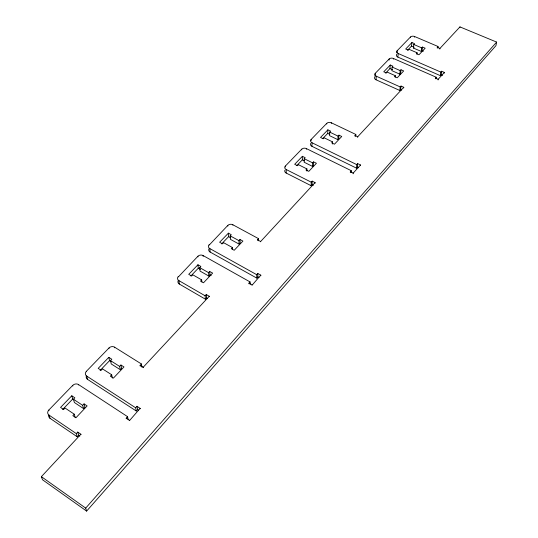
<?xml version="1.0" encoding="UTF-8"?>
<svg xmlns="http://www.w3.org/2000/svg" width="538" height="538" viewBox="0 0 538 538"><rect width="100%" height="100%" fill="white"/><g stroke="black" fill="none" stroke-linecap="round" stroke-linejoin="round"><path stroke-width="0.81" d="M315.053 183.25L315.073 182.584L312.201 181.138L312.107 184.669L311.146 185.704L286.189 173.054L286.189 169.517A3.416 2.468 0.2 0 1 285.342 166.081L301.717 149.187A3.369 2.394 1 0 1 306.391 148.596L351.227 170.667L351.112 172.436M301.71 149.853L301.717 149.187M296.848 165.556L302.322 159.853L302.383 156.309L305.18 157.695L304.226 158.69L304.158 162.234L312.565 166.424L313.506 165.422L313.607 161.877L316.431 163.283L308.792 171.366L305.961 169.941L306.922 168.932L298.462 164.695L297.501 165.704L294.69 164.298L302.383 156.309M306.378 149.261L306.391 148.596M306.875 171.05L306.922 168.932M311.105 140.593L311.132 139.476L326.774 123.343A3.295 2.286 2.1 0 1 331.327 122.785L355.82 134.453L355.685 136.45M360.48 165.67L360.534 165.005L357.656 163.599L357.4 167.136L356.486 168.145L311.939 146.309L312.027 142.758A3.336 2.354 1.4 0 1 311.132 139.476M311.146 185.704L311.24 182.174L312.201 181.138M312.565 166.424L312.659 162.879L313.607 161.877M326.748 124.016L326.774 123.343M322.666 138.669L327.729 133.39L327.871 129.833L330.635 131.158L329.727 132.113L329.572 135.663L337.871 139.665L338.772 138.71L338.96 135.152L341.744 136.491L334.461 144.204L331.664 142.846L332.578 141.884L324.226 137.842L323.304 138.797L320.534 137.459L327.871 129.833M331.294 123.451L331.327 122.785M332.477 144.016L332.578 141.884M337.871 139.665L338.052 136.114L338.96 135.152M350.258 172.348L351.227 170.667M354.885 136.074L355.82 134.453M353.15 173.774L353.19 173.108L360.534 165.005M357.689 137.412L357.736 136.746L403.769 87.284L401.032 86.06L400.218 86.934L399.835 90.498L376.008 79.772A3.141 2.085 3.9 0 1 374.993 76.867L375.289 73.296L389.169 58.978A3.114 2.024 4.3 0 1 393.433 58.481L436.19 77.216L435.975 78.777M356.486 168.145L356.741 164.601L357.656 163.599M376.008 79.772L376.311 76.208A3.154 2.085 3.9 0 1 375.289 73.296M389.068 60.095L389.169 58.978M385.605 73.101L389.936 68.588L390.279 65.024L392.948 66.208L392.141 67.048L391.792 70.612L399.815 74.17L400.615 73.323L400.998 69.758L403.688 70.942L397.226 77.788L394.522 76.584L395.336 75.724L387.259 72.132L386.445 72.986L383.762 71.796L390.279 65.024M393.365 59.153L393.433 58.481M396.943 52.966L397.165 50.733L410.474 37.008A3.053 1.937 4.9 0 1 414.637 36.53L438.006 46.483L437.798 48.043M395.188 77.149L395.336 75.724M444.274 73.094L444.375 72.428L441.631 71.231L441.12 74.795L440.346 75.65L397.858 57.089L398.221 53.524A3.087 1.991 4.6 0 1 397.165 50.733M399.815 74.17L400.191 70.606L400.998 69.758M399.835 90.498L400.649 89.624L401.032 86.06M403.695 87.95L403.769 87.284M410.4 37.68L410.474 37.008M407.569 50.222L411.53 46.1L411.933 42.536L414.569 43.665L413.796 44.472L413.386 48.037L421.308 51.446L422.074 50.633L422.512 47.068L425.175 48.212L418.981 54.762L416.311 53.612L417.091 52.791L409.122 49.348L408.335 50.162L405.692 49.019L411.933 42.536M414.556 37.203L414.637 36.53M416.923 54.217L417.091 52.791M421.308 51.446L421.745 47.882L422.512 47.068M437.159 47.963L438.006 46.483M435.316 78.75L436.19 77.216M439.835 49.099L439.923 48.433L459.963 26.9L496.621 42.085L495.949 45.643L86.625 511.1L42.489 479.741L41.379 476.661L80.882 434.22L77.741 432.095L76.322 433.621L77.243 436.795L78.656 435.276L77.741 432.095M438.066 79.954L438.161 79.288L444.375 72.428M440.346 75.65L440.857 72.085L441.631 71.231M459.862 27.566L459.963 26.9M86.625 511.1L85.697 508.107L496.621 42.085M129.476 420.635L140.142 408.362L136.975 406.311L135.643 407.784L136.289 411.012L137.62 409.546L136.975 406.311M251.999 285.288L260.789 275.14L257.769 273.459L256.673 274.662L256.787 278.106L210.116 252.046A3.645 2.798 -4.9 0 1 208.952 248.832M126.343 418.759L126.208 418.154L127.567 416.661L78.487 384.549A4.176 3.389 -19.1 0 0 72.704 385.41L48.803 410.064A4.284 3.484 -22.1 0 0 48.985 415.087L50.014 418.308L77.243 436.795M248.98 283.802L248.953 283.156L250.062 281.932L203.082 255.55A3.699 2.851 -5.8 0 0 197.917 256.256L178.36 276.915M256.787 278.106L257.877 276.909L257.769 273.459M143.263 367.689L143.182 367.272L209.269 296.27L206.262 294.528L205.099 295.772L205.422 299.195L179.309 284.037A3.753 2.939 -7.6 0 1 178.354 280.392M260.379 241.804L315.073 182.584M205.422 299.195L206.579 297.951L206.262 294.528M140.263 366.176L140.109 365.342L141.4 363.964L114.587 347.171A4.028 3.241 -14.8 0 0 108.985 347.985L86.376 371.307A4.116 3.336 -17.5 0 0 86.679 376.062L87.519 379.357L136.289 411.012M257.44 240.21L258.489 238.63L232.833 224.749A3.598 2.724 -3.5 0 0 227.809 225.422L209.195 245.093M83.531 408.584L84.917 407.125L84.049 403.883L82.657 405.349L83.531 408.584L74.365 402.498L73.45 399.25L74.843 397.797L71.796 395.78L60.559 407.441L63.618 409.492L65.031 408.019L74.264 414.199L75.179 417.414M120.31 369.7L121.615 368.322L120.922 365.006L119.611 366.391L120.31 369.7L111.238 363.944L110.505 360.621L111.823 359.25L108.804 357.34L98.185 368.369L101.211 370.312L102.55 368.92L111.675 374.757L112.408 378.053M208.852 276.081L209.981 274.884L209.685 271.434L212.638 273.109L203.485 282.806L200.513 281.105L201.669 279.888L192.819 274.817L191.662 276.028L188.724 274.34L197.937 264.777L200.862 266.431L199.719 267.621L200.055 271.078L208.852 276.081L208.549 272.638L209.685 271.434M239.094 244.111L240.17 242.968L239.995 239.484L242.914 241.078L234.212 250.284L231.279 248.67L232.376 247.514L223.633 242.699L222.537 243.842L219.639 242.241L228.388 233.149L231.279 234.729L230.197 235.859L230.405 239.349L239.094 244.111L238.912 240.627L239.995 239.484M74.264 414.199L72.852 415.686L75.945 417.757L87.129 405.921L84.049 403.883M111.675 374.757L110.344 376.163L113.404 378.12L123.975 366.936L120.922 365.006M413.386 48.037L414.159 47.23L411.53 46.1M62.65 409.512L72.711 399.035L71.796 395.78M100.088 370.514L109.544 360.668L108.804 357.34M190.829 275.994L198.28 268.233L197.937 264.777M221.629 243.909L228.61 236.639L228.388 233.149M437.253 47.29L439.923 48.433M413.796 44.472L421.745 47.882M422.074 50.633L423.399 51.204M398.221 53.524L440.857 72.085M441.12 74.795L442.485 75.394M435.41 78.077L438.161 79.288M392.141 67.048L400.191 70.606M389.936 68.588L392.599 69.772M376.311 76.208L400.218 86.934M400.649 89.624L401.671 90.081M354.932 135.408L357.736 136.746M329.727 132.113L338.052 136.114M327.729 133.39L329.794 134.386M312.027 142.758L356.741 164.601M357.4 167.136L358.651 167.755M350.305 171.683L353.19 173.108M304.226 158.69L312.659 162.879M302.322 159.853L304.414 160.896M286.189 169.517L311.24 182.174M312.107 184.669L313.358 185.301M257.426 239.773L260.365 241.367M230.197 235.859L238.912 240.627M228.61 236.639L230.768 237.823M209.161 244.655A3.658 2.804 -4.9 0 0 209.827 248.576L256.673 274.662M257.877 276.909L259.007 277.534M248.953 283.156L251.986 284.858M199.719 267.621L208.549 272.638M198.28 268.233L200.466 269.477M209.981 274.884L211.158 275.557M178.307 276.485A3.766 2.939 -7.5 0 0 178.885 280.601L205.099 295.772M206.579 297.951L207.332 298.382M140.109 365.342L143.182 367.272M110.505 360.621L119.611 366.391M109.544 360.668L111.346 361.812M86.679 376.062L135.643 407.784M137.62 409.546L138.602 410.185M126.208 418.154L129.389 420.232M73.45 399.25L82.657 405.349M72.711 399.035L73.928 399.835M48.985 415.087L76.322 433.621M78.656 435.276L79.826 436.069M41.379 476.661L85.697 508.107M48.803 410.064L48.992 410.669M80.882 434.22L80.996 434.617M72.704 385.41L72.872 386.028M78.487 384.549L78.595 384.959M86.376 371.307L86.477 371.724M108.985 347.985L109.079 348.402M127.567 416.661L128.252 419.875M114.587 347.171L114.722 347.797M140.142 408.362L140.223 408.766M141.4 363.964L142.005 367.272M178.885 280.601L179.309 284.037M197.917 256.256L197.977 256.908M201.669 279.888L201.871 281.952M203.082 255.55L203.162 256.418M209.269 296.27L209.309 296.694M209.827 248.576L210.116 252.046M227.809 225.422L227.85 226.081M232.376 247.514L232.503 249.598M232.833 224.749L232.86 225.193M250.062 281.932L250.157 284.299M260.789 275.14L260.809 275.786M258.489 238.63L258.556 240.816M285.342 166.081L285.342 166.968M286.189 173.054A3.403 2.468 0.1 0 1 284.918 170.23M50.014 418.308A4.27 3.477 -22.2 0 1 48.709 415.612M87.519 379.357A4.102 3.329 -17.6 0 1 86.309 376.109M311.939 146.309A3.329 2.354 1.4 0 1 310.749 143.404M397.858 57.089A3.08 1.991 4.6 0 1 396.809 54.298"/></g></svg>
